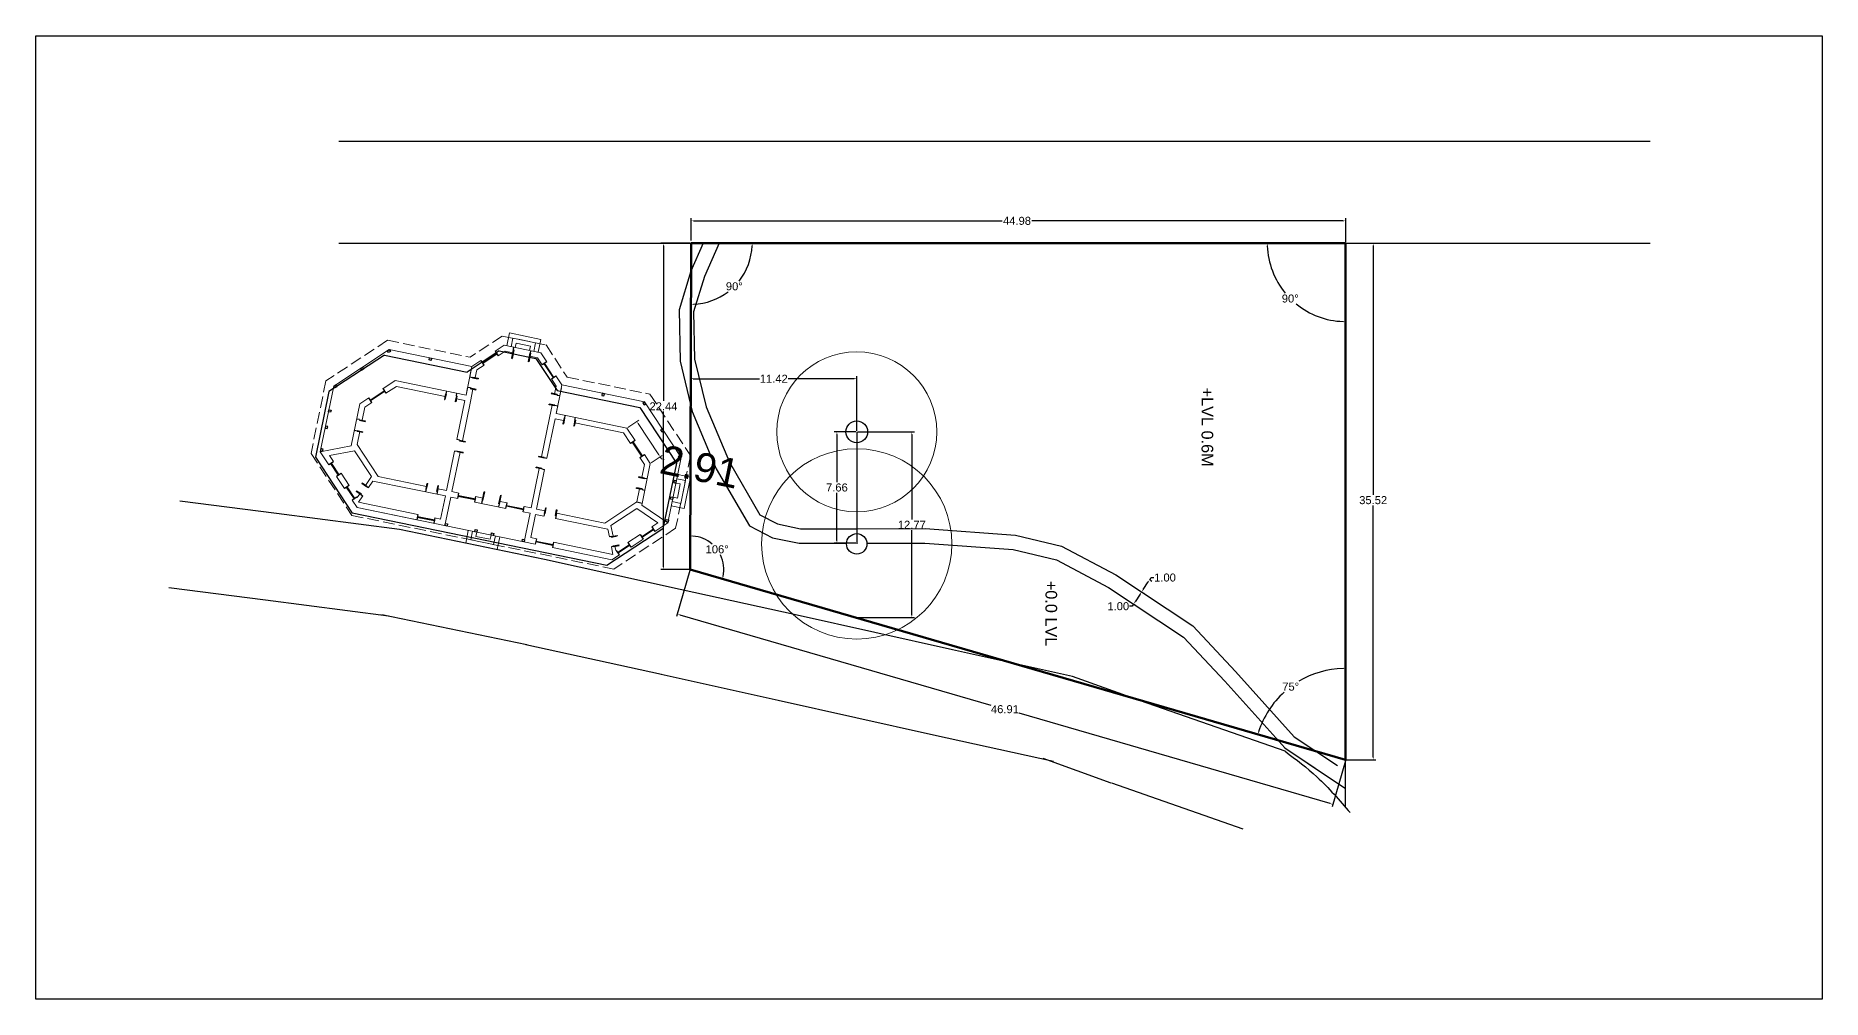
# Model space of a CAD drawing. Header units: millimetres. Extents: x 46 to 328, y -35 to 70.
# Drawn here: x 45.8 to 168.6, y -3.1 to 63.1 of the extents above; entities that cross this region are included whole.
import ezdxf

# ---------------------------------------------------------------- set-up
doc = ezdxf.new("R2010")
doc.units = ezdxf.units.MM
doc.header["$MEASUREMENT"] = 0
doc.linetypes.add('BANKLINE1', pattern=[5.5, 4, -1.5])
for name, color, linetype, lineweight in [('COLOUM', 34, 'Continuous', 0), ('pathway', 255, 'Continuous', 30), ('site', 240, 'Continuous', 30)]:
    doc.layers.add(name, color=color, linetype=linetype, lineweight=lineweight)
doc.layers.add('COLUMN', color=5, linetype='Continuous')
doc.layers.add('D &W', color=26, linetype='Continuous')
doc.styles.get("Standard").update_dxf_attribs({"font": 'arial.ttf'})
doc.dimstyles.new('Copy of Standard', dxfattribs={"dimtxt": 0.55, "dimasz": 0.18, "dimexe": 0.18, "dimexo": 0.0625, "dimgap": 0.09, "dimtad": 0, "dimtih": 1, "dimtoh": 1, "dimzin": 0, "dimdsep": 46, "dimtxsty": 'Standard', "dimcen": 0.09, "dimadec": 0, "dimazin": 0, "dimtfac": 1, "dimtofl": 0, "dimtmove": 0, "dimatfit": 3, "dimfxl": 1, "dimtolj": 1, "dimtzin": 0, "dimarcsym": 0})

# ---------------------------------------------------------------- blocks, each defined once
blk = doc.blocks.new('*D24')
at = {"layer": 'COLOUM', "color": 0, "lineweight": -2, "transparency": 16777216}
for p, q in [((90.86, 49.02), (90.86, 50.54)), ((91.04, 50.36), (112.23, 50.36)), ((135.67, 50.36), (114.29, 50.36)), ((135.85, 48.89), (135.85, 50.54))]:
    blk.add_line(p, q, dxfattribs=at)
at = {"layer": 'COLOUM', "color": 0, "transparency": 16777216}
for points in [[(91.04, 50.39), (91.04, 50.33), (90.86, 50.36)], [(135.67, 50.39), (135.67, 50.33), (135.85, 50.36)]]:
    blk.add_solid(points, dxfattribs=at)
at = {"layer": 'Defpoints', "color": 0, "transparency": 16777216}
for p in [(90.86, 50.36), (90.86, 48.95), (135.85, 48.83)]:
    blk.add_point(p, dxfattribs=at)
at = {"layer": 'COLOUM', "color": 0, "lineweight": 25, "transparency": 16777216, "insert": (113.26, 50.36), "char_height": 0.55, "attachment_point": 5}
blk.add_mtext('\\A1;44.98', dxfattribs=at)
blk = doc.blocks.new('DADA')
at = {"layer": 'D &W'}
for p, q in [((3991.45, 3694.9), (3991.45, 3695.5)), ((3991.45, 3695.5), (3991.49, 3695.5)), ((3991.45, 3694.9), (3991.49, 3694.9)), ((3991.49, 3694.9), (3991.49, 3695.5)), ((3992.61, 3694.9), (3992.61, 3695.5)), ((3992.65, 3695.5), (3992.61, 3695.5)), ((3992.65, 3694.9), (3992.61, 3694.9)), ((3992.65, 3694.9), (3992.65, 3695.5))]:
    blk.add_line(p, q, dxfattribs=at)
blk = doc.blocks.new('SDAWDA')
at = {"layer": 'D &W'}
h = blk.add_hatch(color=0, dxfattribs=at)
h.dxf.hatch_style = 1
h.paths.add_polyline_path([(3989.8, 3694.9), (3989.76, 3694.9), (3989.76, 3694.86), (3989.8, 3694.86)])
h.paths.add_polyline_path([(3990.96, 3694.86), (3990.96, 3694.9), (3990.92, 3694.9), (3990.92, 3694.86)])
for p, q in [((3989.76, 3694.9), (3990.96, 3694.9)), ((3989.76, 3694.9), (3989.76, 3694.86)), ((3989.76, 3694.86), (3990.96, 3694.86)), ((3989.8, 3694.9), (3989.8, 3694.86)), ((3990.92, 3694.9), (3990.92, 3694.86)), ((3990.96, 3694.9), (3990.96, 3694.86))]:
    blk.add_line(p, q, dxfattribs=at)
blk = doc.blocks.new('ASDAW')
at = {"layer": 'D &W'}
for p, q in [((3995.81, 3694.88), (3995.81, 3695.28)), ((3995.81, 3695.28), (3995.85, 3695.28)), ((3995.85, 3694.88), (3995.81, 3694.88)), ((3995.85, 3694.88), (3995.85, 3695.28)), ((3996.57, 3694.88), (3996.57, 3695.28)), ((3996.61, 3695.28), (3996.57, 3695.28)), ((3996.61, 3694.88), (3996.57, 3694.88)), ((3996.61, 3694.88), (3996.61, 3695.28))]:
    blk.add_line(p, q, dxfattribs=at)
blk = doc.blocks.new('AAAAAA')
at = {"layer": 'D &W'}
for p, q in [((3982.29, 3694.88), (3982.29, 3695.28)), ((3982.29, 3695.28), (3982.33, 3695.28)), ((3982.29, 3694.88), (3982.33, 3694.88)), ((3982.33, 3694.88), (3982.33, 3695.28)), ((3982.95, 3694.88), (3982.95, 3695.28)), ((3982.99, 3695.28), (3982.95, 3695.28)), ((3982.95, 3694.88), (3982.99, 3694.88)), ((3982.99, 3694.88), (3982.99, 3695.28))]:
    blk.add_line(p, q, dxfattribs=at)
blk = doc.blocks.new('ASDA')
h = blk.add_hatch(color=0)
h.dxf.hatch_style = 1
h.paths.add_polyline_path([(3984.23, 3699.56), (3984.19, 3699.56), (3984.19, 3699.52), (3984.23, 3699.52)])
h.paths.add_polyline_path([(3985.35, 3699.52), (3985.35, 3699.56), (3985.31, 3699.56), (3985.31, 3699.52)])
at = {"layer": 'D &W'}
for p, q in [((3984.19, 3699.56), (3985.35, 3699.56)), ((3984.19, 3699.56), (3984.19, 3699.52)), ((3984.19, 3699.52), (3985.35, 3699.52)), ((3984.23, 3699.56), (3984.23, 3699.52)), ((3985.31, 3699.56), (3985.31, 3699.52)), ((3985.35, 3699.56), (3985.35, 3699.52))]:
    blk.add_line(p, q, dxfattribs=at)
blk = doc.blocks.new('12355')
at = {"layer": 'D &W'}
for p, q in [((3983.2, 3701.05), (3983.47, 3700.78)), ((3982.65, 3699.96), (3982.38, 3700.23))]:
    blk.add_line(p, q, dxfattribs=at)
at = {"layer": 'D &W', "rotation": 45}
blk.add_blockref('ASDA', (3781.24, -1733.13), dxfattribs=at)
blk = doc.blocks.new('AAAW')
at = {"layer": 'D &W'}
h = blk.add_hatch(color=256, dxfattribs=at)
h.dxf.hatch_style = 1
h.paths.add_polyline_path([(3980.77, 3695.33), (3980.74, 3695.3), (3980.77, 3695.28), (3980.79, 3695.3)])
h.paths.add_polyline_path([(3981.39, 3694.65), (3981.42, 3694.62), (3981.45, 3694.65), (3981.42, 3694.68)])
at = {"layer": 'COLUMN', "color": 1}
for p, q in [((3980.89, 3695.45), (3980.62, 3695.18)), ((3981.57, 3694.77), (3981.3, 3694.5))]:
    blk.add_line(p, q, dxfattribs=at)
at = {"layer": 'D &W'}
for p, q in [((3981.42, 3694.62), (3980.74, 3695.3)), ((3981.45, 3694.65), (3980.77, 3695.33)), ((3980.79, 3695.3), (3980.77, 3695.28)), ((3981.42, 3694.68), (3981.39, 3694.65)), ((3981.45, 3694.65), (3981.42, 3694.62))]:
    blk.add_line(p, q, dxfattribs=at)
blk = doc.blocks.new('*D9')
at = {"layer": 'COLOUM', "color": 0, "lineweight": -2, "transparency": 16777216}
for p, q in [((4123.94, 3764.97), (4124.59, 3765.63)), ((4124.59, 3765.38), (4126.4, 3763.57)), ((4126, 3762.91), (4126.65, 3763.57)), ((4126.53, 3763.44), (4126.65, 3763.32)), ((4126.65, 3763.32), (4126.83, 3763.32))]:
    blk.add_line(p, q, dxfattribs=at)
at = {"layer": 'COLOUM', "color": 0, "transparency": 16777216}
for points in [[(4124.61, 3765.4), (4124.57, 3765.35), (4124.47, 3765.5)], [(4126.38, 3763.55), (4126.42, 3763.59), (4126.53, 3763.44)]]:
    blk.add_solid(points, dxfattribs=at)
at = {"layer": 'Defpoints', "color": 0, "transparency": 16777216}
for p in [(4123.89, 3764.93), (4125.95, 3762.87), (4126.53, 3763.44)]:
    blk.add_point(p, dxfattribs=at)
at = {"layer": 'COLOUM', "color": 0, "transparency": 16777216, "insert": (4129.34, 3763.32), "char_height": 2, "attachment_point": 5}
blk.add_mtext('\\A1;2.91', dxfattribs=at)
blk = doc.blocks.new('*D25')
at = {"layer": 'COLOUM', "color": 0, "lineweight": -2, "transparency": 16777216}
for p, q in [((135.91, 48.83), (137.92, 48.83)), ((137.74, 48.65), (137.74, 31.53)), ((137.74, 13.49), (137.74, 30.79)), ((135.91, 13.31), (137.92, 13.31))]:
    blk.add_line(p, q, dxfattribs=at)
at = {"layer": 'COLOUM', "color": 0, "transparency": 16777216}
for points in [[(137.71, 48.65), (137.77, 48.65), (137.74, 48.83)], [(137.71, 13.49), (137.77, 13.49), (137.74, 13.31)]]:
    blk.add_solid(points, dxfattribs=at)
at = {"layer": 'Defpoints', "color": 0, "transparency": 16777216}
for p in [(135.85, 48.83), (135.85, 13.31), (137.74, 13.31)]:
    blk.add_point(p, dxfattribs=at)
at = {"layer": 'COLOUM', "color": 0, "lineweight": 25, "transparency": 16777216, "insert": (137.74, 31.16), "char_height": 0.55, "attachment_point": 5}
blk.add_mtext('\\A1;35.52', dxfattribs=at)
blk = doc.blocks.new('*D26')
at = {"layer": 'COLOUM', "color": 0, "lineweight": -2, "transparency": 16777216}
for p, q in [((90.8, 48.83), (88.78, 48.83)), ((88.96, 48.65), (88.96, 37.98)), ((88.96, 26.57), (88.96, 37.25)), ((90.74, 26.39), (88.78, 26.39))]:
    blk.add_line(p, q, dxfattribs=at)
at = {"layer": 'COLOUM', "color": 0, "transparency": 16777216}
for points in [[(88.93, 48.65), (88.99, 48.65), (88.96, 48.83)], [(88.93, 26.57), (88.99, 26.57), (88.96, 26.39)]]:
    blk.add_solid(points, dxfattribs=at)
at = {"layer": 'Defpoints', "color": 0, "transparency": 16777216}
for p in [(90.86, 48.83), (88.96, 26.39), (90.8, 26.39)]:
    blk.add_point(p, dxfattribs=at)
at = {"layer": 'COLOUM', "color": 0, "lineweight": 25, "transparency": 16777216, "insert": (88.96, 37.61), "char_height": 0.55, "attachment_point": 5}
blk.add_mtext('\\A1;22.44', dxfattribs=at)
blk = doc.blocks.new('*D27')
at = {"layer": 'COLOUM', "color": 0, "lineweight": -2, "transparency": 16777216}
for p, q in [((90.78, 26.33), (89.86, 23.16)), ((90.08, 23.29), (111.46, 17.08)), ((134.78, 10.3), (113.41, 16.51)), ((135.83, 13.25), (134.91, 10.08))]:
    blk.add_line(p, q, dxfattribs=at)
at = {"layer": 'COLOUM', "color": 0, "transparency": 16777216}
for points in [[(90.09, 23.31), (90.08, 23.26), (89.91, 23.34)], [(134.79, 10.33), (134.78, 10.27), (134.96, 10.25)]]:
    blk.add_solid(points, dxfattribs=at)
at = {"layer": 'Defpoints', "color": 0, "transparency": 16777216}
for p in [(90.8, 26.39), (89.91, 23.34), (135.85, 13.31)]:
    blk.add_point(p, dxfattribs=at)
at = {"layer": 'COLOUM', "color": 0, "lineweight": 25, "transparency": 16777216, "insert": (112.43, 16.79), "char_height": 0.55, "attachment_point": 5}
blk.add_mtext('\\A1;46.91', dxfattribs=at)
blk = doc.blocks.new('*D35')
at = {"layer": 'COLOUM', "color": 0, "lineweight": -2, "transparency": 16777216}
for start, end in [(181.9144, 219.6634), (230.8901, 268.0856)]:
    blk.add_arc((135.85, 48.83), 5.39, start, end, dxfattribs=at)
at = {"layer": 'COLOUM', "color": 0, "transparency": 16777216}
for points in [[(130.43, 48.65), (130.49, 48.65), (130.46, 48.83)], [(135.67, 43.48), (135.67, 43.42), (135.85, 43.44)]]:
    blk.add_solid(points, dxfattribs=at)
at = {"layer": 'Defpoints', "color": 0, "transparency": 16777216}
for p in [(90.86, 48.83), (135.85, 48.83), (135.85, 48.83), (131.18, 46.14), (135.85, 13.31)]:
    blk.add_point(p, dxfattribs=at)
at = {"layer": 'COLOUM', "color": 0, "lineweight": 25, "transparency": 16777216, "insert": (132.04, 45.02), "char_height": 0.55, "attachment_point": 5}
blk.add_mtext('\\A1;90°', dxfattribs=at)
blk = doc.blocks.new('*D28')
at = {"layer": 'COLOUM', "color": 0, "lineweight": -2, "transparency": 16777216}
for start, end in [(91.6401, 120.8564), (132.1937, 162.1633)]:
    blk.add_arc((135.85, 13.31), 6.29, start, end, dxfattribs=at)
at = {"layer": 'COLOUM', "color": 0, "transparency": 16777216}
for points in [[(135.67, 19.62), (135.67, 19.56), (135.85, 19.6)], [(129.89, 15.23), (129.83, 15.24), (129.81, 15.06)]]:
    blk.add_solid(points, dxfattribs=at)
at = {"layer": 'Defpoints', "color": 0, "transparency": 16777216}
for p in [(135.85, 48.83), (90.8, 26.39), (133.23, 19.03), (135.85, 13.31), (135.85, 13.31)]:
    blk.add_point(p, dxfattribs=at)
at = {"layer": 'COLOUM', "color": 0, "lineweight": 25, "transparency": 16777216, "insert": (132.07, 18.34), "char_height": 0.55, "attachment_point": 5}
blk.add_mtext('\\A1;\\A1;75%%D', dxfattribs=at)
blk = doc.blocks.new('*D36')
at = {"layer": 'COLOUM', "color": 0, "lineweight": -2, "transparency": 16777216}
for start, end in [(321.6965, 357.5454), (272.2974, 307.2194)]:
    blk.add_arc((90.86, 48.83), 4.2, start, end, dxfattribs=at)
at = {"layer": 'COLOUM', "color": 0, "transparency": 16777216}
for points in [[(95.03, 48.65), (95.09, 48.65), (95.06, 48.83)], [(91.03, 44.6), (91.03, 44.66), (90.85, 44.63)]]:
    blk.add_solid(points, dxfattribs=at)
at = {"layer": 'Defpoints', "color": 0, "transparency": 16777216}
for p in [(90.86, 48.83), (90.86, 48.83), (135.85, 48.83), (92.96, 45.19), (90.8, 26.39)]:
    blk.add_point(p, dxfattribs=at)
at = {"layer": 'COLOUM', "color": 0, "lineweight": 25, "transparency": 16777216, "insert": (93.83, 45.86), "char_height": 0.55, "attachment_point": 5}
blk.add_mtext('\\A1;90°', dxfattribs=at)
blk = doc.blocks.new('*D29')
at = {"layer": 'COLOUM', "color": 0, "lineweight": -2, "transparency": 16777216}
for start, end in [(49.4465, 85.3791), (348.2671, 26.0333)]:
    blk.add_arc((90.8, 26.39), 2.31, start, end, dxfattribs=at)
at = {"layer": 'COLOUM', "color": 0, "transparency": 16777216}
for points in [[(90.98, 28.67), (90.99, 28.73), (90.81, 28.7)], [(93.09, 25.92), (93.03, 25.93), (93.02, 25.75)]]:
    blk.add_solid(points, dxfattribs=at)
at = {"layer": 'Defpoints', "color": 0, "transparency": 16777216}
for p in [(90.86, 48.83), (92.98, 27.15), (90.8, 26.39), (90.8, 26.39), (135.85, 13.31)]:
    blk.add_point(p, dxfattribs=at)
at = {"layer": 'COLOUM', "color": 0, "lineweight": 25, "transparency": 16777216, "insert": (92.65, 27.78), "char_height": 0.55, "attachment_point": 5}
blk.add_mtext('\\A1;106°', dxfattribs=at)
blk = doc.blocks.new('*D30')
at = {"layer": 'COLOUM', "color": 0, "lineweight": -2, "transparency": 16777216}
for p, q in [((90.83, 35.95), (90.83, 39.69)), ((91.01, 39.51), (95.55, 39.51)), ((102.07, 39.51), (97.52, 39.51)), ((102.25, 35.92), (102.25, 39.69))]:
    blk.add_line(p, q, dxfattribs=at)
at = {"layer": 'COLOUM', "color": 0, "transparency": 16777216}
for points in [[(91.01, 39.54), (91.01, 39.48), (90.83, 39.51)], [(102.07, 39.54), (102.07, 39.48), (102.25, 39.51)]]:
    blk.add_solid(points, dxfattribs=at)
at = {"layer": 'Defpoints', "color": 0, "transparency": 16777216}
for p in [(90.83, 39.51), (90.83, 35.89), (102.25, 35.86)]:
    blk.add_point(p, dxfattribs=at)
at = {"layer": 'COLOUM', "color": 0, "lineweight": 25, "transparency": 16777216, "insert": (96.54, 39.51), "char_height": 0.55, "attachment_point": 5}
blk.add_mtext('\\A1;11.42', dxfattribs=at)
blk = doc.blocks.new('*D31')
at = {"layer": 'COLOUM', "color": 0, "lineweight": -2, "transparency": 16777216}
for p, q in [((102.31, 35.86), (106.21, 35.86)), ((106.03, 35.68), (106.03, 29.84)), ((106.03, 23.27), (106.03, 29.11)), ((102.25, 23.09), (106.21, 23.09))]:
    blk.add_line(p, q, dxfattribs=at)
at = {"layer": 'COLOUM', "color": 0, "transparency": 16777216}
for points in [[(106, 35.68), (106.06, 35.68), (106.03, 35.86)], [(106, 23.27), (106.06, 23.27), (106.03, 23.09)]]:
    blk.add_solid(points, dxfattribs=at)
at = {"layer": 'Defpoints', "color": 0, "transparency": 16777216}
for p in [(102.25, 35.86), (102.19, 23.09), (106.03, 23.09)]:
    blk.add_point(p, dxfattribs=at)
at = {"layer": 'COLOUM', "color": 0, "lineweight": 25, "transparency": 16777216, "insert": (106.03, 29.47), "char_height": 0.55, "attachment_point": 5}
blk.add_mtext('\\A1;12.77', dxfattribs=at)
blk = doc.blocks.new('*D32')
at = {"layer": 'COLOUM', "color": 0, "lineweight": -2, "transparency": 16777216}
for p, q in [((102.18, 35.86), (100.7, 35.86)), ((100.88, 35.68), (100.88, 32.4)), ((100.88, 28.38), (100.88, 31.66)), ((102.18, 28.2), (100.7, 28.2))]:
    blk.add_line(p, q, dxfattribs=at)
at = {"layer": 'COLOUM', "color": 0, "transparency": 16777216}
for points in [[(100.85, 35.68), (100.91, 35.68), (100.88, 35.86)], [(100.85, 28.38), (100.91, 28.38), (100.88, 28.2)]]:
    blk.add_solid(points, dxfattribs=at)
at = {"layer": 'Defpoints', "color": 0, "transparency": 16777216}
for p in [(102.25, 35.86), (100.88, 28.2), (102.25, 28.2)]:
    blk.add_point(p, dxfattribs=at)
at = {"layer": 'COLOUM', "color": 0, "lineweight": 25, "transparency": 16777216, "insert": (100.88, 32.03), "char_height": 0.55, "attachment_point": 5}
blk.add_mtext('\\A1;7.66', dxfattribs=at)
blk = doc.blocks.new('*D33')
at = {"layer": 'COLOUM', "color": 0, "lineweight": -2, "transparency": 16777216}
for p, q in [((121.73, 24.71), (121.37, 24.17)), ((121.88, 24.82), (121.98, 24.76)), ((121.17, 23.87), (120.99, 23.87)), ((121.27, 24.02), (121.17, 23.87)), ((121.33, 23.99), (121.42, 23.92))]:
    blk.add_line(p, q, dxfattribs=at)
at = {"layer": 'COLOUM', "color": 0, "transparency": 16777216}
for points in [[(121.7, 24.72), (121.75, 24.69), (121.83, 24.86)], [(121.35, 24.19), (121.4, 24.16), (121.27, 24.02)]]:
    blk.add_solid(points, dxfattribs=at)
at = {"layer": 'Defpoints', "color": 0, "transparency": 16777216}
for p in [(121.83, 24.86), (121.27, 24.02), (121.27, 24.02)]:
    blk.add_point(p, dxfattribs=at)
at = {"layer": 'COLOUM', "color": 0, "lineweight": 25, "transparency": 16777216, "insert": (120.22, 23.87), "char_height": 0.55, "attachment_point": 5}
blk.add_mtext('\\A1;1.00', dxfattribs=at)
blk = doc.blocks.new('*D34')
at = {"layer": 'COLOUM', "color": 0, "lineweight": -2, "transparency": 16777216}
for p, q in [((122.38, 25.69), (122.48, 25.84)), ((122.48, 25.84), (122.66, 25.84)), ((121.88, 24.82), (121.98, 24.76)), ((121.93, 25.01), (122.28, 25.54)), ((122.43, 25.66), (122.53, 25.59))]:
    blk.add_line(p, q, dxfattribs=at)
at = {"layer": 'COLOUM', "color": 0, "transparency": 16777216}
for points in [[(121.9, 25.02), (121.95, 24.99), (121.83, 24.86)], [(122.25, 25.56), (122.3, 25.52), (122.38, 25.69)]]:
    blk.add_solid(points, dxfattribs=at)
at = {"layer": 'Defpoints', "color": 0, "transparency": 16777216}
for p in [(121.83, 24.86), (122.38, 25.69), (122.38, 25.69)]:
    blk.add_point(p, dxfattribs=at)
at = {"layer": 'COLOUM', "color": 0, "lineweight": 25, "transparency": 16777216, "insert": (123.43, 25.84), "char_height": 0.55, "attachment_point": 5}
blk.add_mtext('\\A1;1.00', dxfattribs=at)
blk = doc.blocks.new('asdawd')
for p, q in [((4116.861, 3769.703), (4114.661, 3769.703)), ((4114.661, 3768.803), (4114.661, 3769.703)), ((4116.861, 3768.803), (4116.861, 3769.703)), ((4114.476, 3768.803), (4113.95, 3768.276)), ((4114.476, 3768.803), (4117.046, 3768.803)), ((4116.561, 3769.403), (4114.961, 3769.403)), ((4114.961, 3768.803), (4114.961, 3769.403)), ((4116.261, 3769.103), (4115.261, 3769.103)), ((4115.261, 3768.803), (4115.261, 3769.103)), ((4116.261, 3768.803), (4116.261, 3769.103)), ((4116.561, 3768.803), (4116.561, 3769.403)), ((4117.046, 3768.803), (4117.573, 3768.276)), ((4113.129, 3767.455), (4112.603, 3766.929)), ((4114.634, 3768.423), (4114.218, 3768.007)), ((4114.634, 3768.423), (4115.161, 3768.423)), ((4116.361, 3768.423), (4116.889, 3768.423)), ((4116.889, 3768.423), (4117.305, 3768.007)), ((4118.393, 3767.455), (4118.92, 3766.929)), ((4106.802, 3766.929), (4103.57, 3763.697)), ((4106.802, 3766.929), (4112.603, 3766.929)), ((4112.603, 3766.929), (4112.603, 3766.185)), ((4112.603, 3766.722), (4112.603, 3764.929)), ((4113.398, 3767.187), (4112.983, 3766.771)), ((4112.983, 3766.771), (4112.983, 3766.225)), ((4118.125, 3767.187), (4118.54, 3766.771)), ((4118.54, 3766.771), (4118.54, 3766.225)), ((4118.92, 3766.929), (4124.721, 3766.929)), ((4118.92, 3766.929), (4118.92, 3766.185)), ((4118.92, 3766.722), (4118.92, 3764.929)), ((4124.721, 3766.929), (4127.952, 3763.697)), ((4107.63, 3764.929), (4106.907, 3764.205)), ((4107.63, 3764.929), (4112.603, 3764.929)), ((4112.603, 3765.465), (4112.603, 3764.929)), ((4112.983, 3765.425), (4112.983, 3764.549)), ((4118.54, 3765.425), (4118.54, 3764.549)), ((4118.92, 3765.465), (4118.92, 3764.929)), ((4118.92, 3764.929), (4123.892, 3764.929)), ((4123.892, 3764.929), (4124.616, 3764.205)), ((4103.57, 3763.697), (4103.57, 3759.097)), ((4107.788, 3764.549), (4107.175, 3763.936)), ((4107.788, 3764.549), (4111.203, 3764.549)), ((4112.003, 3764.549), (4112.603, 3764.549)), ((4112.603, 3764.549), (4112.603, 3761.797)), ((4112.983, 3764.549), (4112.983, 3761.797)), ((4118.54, 3764.549), (4118.54, 3761.797)), ((4118.92, 3764.549), (4119.52, 3764.549)), ((4118.92, 3764.549), (4118.92, 3761.797)), ((4120.32, 3764.549), (4123.735, 3764.549)), ((4123.735, 3764.549), (4124.347, 3763.936)), ((4127.952, 3763.697), (4127.952, 3759.097)), ((4106.086, 3763.385), (4105.57, 3762.869)), ((4105.57, 3762.869), (4105.57, 3759.926)), ((4106.355, 3763.116), (4105.95, 3762.711)), ((4105.95, 3762.711), (4105.95, 3761.797)), ((4125.168, 3763.116), (4125.572, 3762.711)), ((4125.436, 3763.385), (4125.952, 3762.869)), ((4125.572, 3762.711), (4125.572, 3761.797)), ((4125.952, 3762.869), (4125.952, 3759.926)), ((4127.952, 3762.497), (4128.852, 3762.497)), ((4128.852, 3762.497), (4128.852, 3760.297)), ((4127.952, 3762.197), (4128.552, 3762.197)), ((4127.952, 3761.897), (4128.252, 3761.897)), ((4128.252, 3761.897), (4128.252, 3760.897)), ((4128.552, 3762.197), (4128.552, 3760.597)), ((4105.57, 3759.926), (4103.57, 3759.097)), ((4105.95, 3760.997), (4105.95, 3760.083)), ((4105.95, 3760.083), (4107.809, 3758.225)), ((4112.603, 3760.997), (4112.603, 3758.225)), ((4112.983, 3760.997), (4112.983, 3758.225)), ((4118.54, 3760.997), (4118.54, 3758.225)), ((4118.92, 3760.997), (4118.92, 3758.225)), ((4125.572, 3760.083), (4123.714, 3758.225)), ((4125.572, 3760.997), (4125.572, 3760.083)), ((4125.952, 3759.926), (4127.952, 3759.097)), ((4127.952, 3760.897), (4128.252, 3760.897)), ((4127.952, 3760.597), (4128.552, 3760.597)), ((4127.952, 3760.297), (4128.852, 3760.297)), ((4103.57, 3759.097), (4104.326, 3758.342)), ((4105.861, 3759.635), (4104.241, 3758.964)), ((4104.241, 3758.964), (4104.595, 3758.61)), ((4105.861, 3759.635), (4107.361, 3758.135)), ((4125.662, 3759.635), (4124.162, 3758.135)), ((4125.662, 3759.635), (4127.282, 3758.964)), ((4127.282, 3758.964), (4126.928, 3758.61)), ((4127.952, 3759.097), (4127.197, 3758.342)), ((4105.005, 3757.663), (4105.712, 3756.956)), ((4105.274, 3757.931), (4105.981, 3757.224)), ((4107.361, 3758.135), (4107.078, 3757.454)), ((4107.511, 3757.845), (4107.309, 3757.358)), ((4112.603, 3757.845), (4107.511, 3757.845)), ((4111.203, 3758.225), (4107.809, 3758.225)), ((4112.603, 3758.225), (4112.003, 3758.225)), ((4112.603, 3757.845), (4112.603, 3756.225)), ((4113.472, 3758.225), (4112.983, 3758.225)), ((4112.983, 3758.225), (4113.472, 3758.225)), ((4113.472, 3757.845), (4112.983, 3757.845)), ((4112.983, 3757.845), (4112.983, 3755.845)), ((4115.161, 3758.225), (4114.672, 3758.225)), ((4114.672, 3758.225), (4115.161, 3758.225)), ((4116.851, 3757.845), (4114.672, 3757.845)), ((4116.851, 3758.225), (4116.361, 3758.225)), ((4116.361, 3758.225), (4116.851, 3758.225)), ((4118.54, 3758.225), (4118.051, 3758.225)), ((4118.051, 3758.225), (4118.54, 3758.225)), ((4118.54, 3757.845), (4118.051, 3757.845)), ((4118.54, 3757.845), (4118.54, 3755.845)), ((4119.52, 3758.225), (4118.92, 3758.225)), ((4119.52, 3757.845), (4118.92, 3757.845)), ((4118.92, 3757.845), (4118.92, 3756.225)), ((4123.714, 3758.225), (4120.32, 3758.225)), ((4124.012, 3757.845), (4120.32, 3757.845)), ((4124.012, 3757.845), (4124.214, 3757.358)), ((4124.162, 3758.135), (4124.444, 3757.454)), ((4126.249, 3757.931), (4125.542, 3757.224)), ((4126.518, 3757.663), (4125.811, 3756.956)), ((4106.391, 3756.277), (4106.823, 3755.845)), ((4106.66, 3756.545), (4106.69, 3756.515)), ((4106.81, 3756.807), (4106.69, 3756.515)), ((4107.041, 3756.711), (4106.84, 3756.225)), ((4106.84, 3756.225), (4111.003, 3756.225)), ((4112.203, 3756.225), (4112.603, 3756.225)), ((4119.32, 3756.225), (4118.92, 3756.225)), ((4124.683, 3756.225), (4120.52, 3756.225)), ((4124.481, 3756.711), (4124.683, 3756.225)), ((4125.132, 3756.277), (4124.7, 3755.845)), ((4124.712, 3756.807), (4124.833, 3756.515)), ((4124.863, 3756.545), (4124.833, 3756.515)), ((4119.32, 3755.845), (4106.823, 3755.845)), ((4106.823, 3755.845), (4111.003, 3755.845)), ((4114.622, 3755.845), (4114.622, 3754.945)), ((4116.822, 3754.945), (4114.622, 3754.945)), ((4114.922, 3755.845), (4114.922, 3755.245)), ((4116.522, 3755.245), (4114.922, 3755.245)), ((4115.222, 3755.845), (4115.222, 3755.545)), ((4116.222, 3755.545), (4115.222, 3755.545)), ((4116.222, 3755.845), (4116.222, 3755.545)), ((4116.522, 3755.845), (4116.522, 3755.245)), ((4116.822, 3755.845), (4116.822, 3754.945)), ((4124.7, 3755.845), (4120.52, 3755.845))]:
    blk.add_line(p, q)
at = {"color": 3, "linetype": 'BANKLINE1', "ltscale": 0.2}
for p, q in [((4114.228, 3769.403), (4112.354, 3767.529)), ((4114.228, 3769.403), (4117.295, 3769.403)), ((4117.295, 3769.403), (4119.169, 3767.529)), ((4106.553, 3767.529), (4102.97, 3763.946)), ((4106.553, 3767.529), (4112.354, 3767.529)), ((4119.169, 3767.529), (4124.969, 3767.529)), ((4124.969, 3767.529), (4128.552, 3763.946)), ((4102.97, 3763.946), (4102.97, 3758.849)), ((4128.552, 3763.946), (4128.552, 3758.849)), ((4102.97, 3758.849), (4106.575, 3755.245)), ((4128.552, 3758.849), (4124.948, 3755.245)), ((4106.575, 3755.245), (4124.948, 3755.245))]:
    blk.add_line(p, q, dxfattribs=at)
at = {"layer": 'COLUMN'}
for points in [[(4106.908, 3766.823), (4106.802, 3766.717), (4106.696, 3766.823), (4106.802, 3766.929)], [(4109.777, 3766.779), (4109.627, 3766.779), (4109.627, 3766.929), (4109.777, 3766.929)], [(4121.746, 3766.779), (4121.896, 3766.779), (4121.896, 3766.929), (4121.746, 3766.929)], [(4124.615, 3766.823), (4124.721, 3766.717), (4124.827, 3766.823), (4124.721, 3766.929)], [(4105.345, 3765.26), (4105.239, 3765.154), (4105.133, 3765.26), (4105.239, 3765.366)], [(4126.178, 3765.26), (4126.284, 3765.154), (4126.39, 3765.26), (4126.284, 3765.366)], [(4103.783, 3763.697), (4103.677, 3763.591), (4103.57, 3763.697), (4103.677, 3763.803)], [(4127.74, 3763.697), (4127.846, 3763.591), (4127.952, 3763.697), (4127.846, 3763.803)], [(4103.72, 3761.897), (4103.57, 3761.897), (4103.57, 3762.047), (4103.72, 3762.047)], [(4127.802, 3761.897), (4127.952, 3761.897), (4127.952, 3762.047), (4127.802, 3762.047)], [(4103.72, 3760.897), (4103.57, 3760.897), (4103.57, 3760.747), (4103.72, 3760.747)], [(4127.802, 3760.897), (4127.952, 3760.897), (4127.952, 3760.747), (4127.802, 3760.747)], [(4103.72, 3759.315), (4103.57, 3759.315), (4103.57, 3759.165), (4103.72, 3759.165)], [(4127.802, 3759.315), (4127.952, 3759.315), (4127.952, 3759.165), (4127.802, 3759.165)], [(4112.983, 3755.995), (4113.133, 3755.995), (4113.133, 3755.845), (4112.983, 3755.845)], [(4115.072, 3755.995), (4115.222, 3755.995), (4115.222, 3755.845), (4115.072, 3755.845)], [(4116.222, 3755.995), (4116.372, 3755.995), (4116.372, 3755.845), (4116.222, 3755.845)], [(4118.39, 3755.995), (4118.54, 3755.995), (4118.54, 3755.845), (4118.39, 3755.845)]]:
    blk.add_lwpolyline(points, close=True, dxfattribs=at)
at = {"layer": 'D &W'}
for p, q in [((4115.161, 3768.636), (4115.161, 3768.803)), ((4116.361, 3768.636), (4116.361, 3768.803)), ((4112.793, 3766.185), (4112.603, 3766.185)), ((4118.73, 3766.185), (4118.92, 3766.185)), ((4111.243, 3764.739), (4111.243, 3764.929)), ((4111.963, 3764.739), (4111.963, 3764.929)), ((4112.793, 3765.465), (4112.603, 3765.465)), ((4118.73, 3765.465), (4118.92, 3765.465)), ((4119.56, 3764.739), (4119.56, 3764.929)), ((4120.28, 3764.739), (4120.28, 3764.929)), ((4105.76, 3761.797), (4105.57, 3761.797)), ((4112.793, 3761.797), (4112.603, 3761.797)), ((4118.73, 3761.797), (4118.92, 3761.797)), ((4125.762, 3761.797), (4125.952, 3761.797)), ((4105.76, 3760.997), (4105.57, 3760.997)), ((4112.793, 3760.997), (4112.603, 3760.997)), ((4118.73, 3760.997), (4118.92, 3760.997)), ((4125.572, 3760.083), (4125.952, 3760.083)), ((4125.762, 3760.997), (4125.952, 3760.997)), ((4107.186, 3757.409), (4107.309, 3757.358)), ((4111.203, 3758.225), (4111.203, 3757.845)), ((4112.003, 3758.225), (4112.003, 3757.845)), ((4113.472, 3757.845), (4113.472, 3758.225)), ((4114.672, 3757.845), (4114.672, 3758.225)), ((4115.161, 3757.845), (4115.161, 3758.225)), ((4116.361, 3757.845), (4116.361, 3758.225)), ((4116.851, 3757.845), (4116.851, 3758.225)), ((4118.051, 3757.845), (4118.051, 3758.225)), ((4119.52, 3758.225), (4119.52, 3757.845)), ((4120.32, 3758.225), (4120.32, 3757.845)), ((4124.337, 3757.409), (4124.214, 3757.358)), ((4106.918, 3756.762), (4107.041, 3756.711)), ((4111.003, 3756.225), (4111.003, 3755.845)), ((4112.203, 3756.225), (4112.203, 3755.845)), ((4119.32, 3756.225), (4119.32, 3755.845)), ((4120.52, 3756.225), (4120.52, 3755.845)), ((4124.605, 3756.762), (4124.481, 3756.711))]:
    blk.add_line(p, q, dxfattribs=at)
at = {"layer": 'COLUMN'}
for p in [(123.708, 63.158), (125.094, 61.772)]:
    blk.add_blockref('AAAW', p, dxfattribs=at)
at = {"layer": 'COLUMN', "xscale": -1}
for p in [(8107.815, 63.158), (8106.429, 61.772)]:
    blk.add_blockref('AAAW', p, dxfattribs=at)
at = {"layer": 'D &W', "xscale": -1}
for name, p, rotation in [('DADA', (123.708, 7463.532), 180), ('ASDAW', (417.916, -230.387), 270), ('ASDAW', (123.708, 7459.615), 180), ('ASDAW', (410.884, -234.815), 270), ('ASDAW', (417.916, -234.815), 270), ('AAAAAA', (2234.942, -1336.365), 292.4999999999961)]:
    blk.add_blockref(name, p, dxfattribs=dict(at, rotation=rotation))
at = {"layer": 'D &W'}
for name, p in [('12355', (130.751, 67.229)), ('12355', (123.708, 63.158)), ('DADA', (123.708, 63.158)), ('SDAWDA', (123.708, 63.158)), ('SDAWDA', (127.087, 63.158)), ('ASDAW', (123.708, 63.158)), ('SDAWDA', (129.556, 61.158))]:
    blk.add_blockref(name, p, dxfattribs=at)
at = {"layer": 'D &W', "xscale": -1}
for name, p in [('12355', (8100.772, 67.229)), ('12355', (8107.815, 63.158)), ('ASDAW', (8107.815, 63.158)), ('SDAWDA', (8101.966, 61.158))]:
    blk.add_blockref(name, p, dxfattribs=at)
at = {"layer": 'D &W'}
for name, p, rotation in [('ASDAW', (7813.606, -230.387), 90.00000000000001), ('ASDAW', (8107.815, 7459.615), 180), ('ASDAW', (7813.606, -234.815), 90.00000000000001), ('ASDAW', (7820.639, -234.815), 90.00000000000001), ('AAAAAA', (5996.581, -1336.365), 67.50000000000391)]:
    blk.add_blockref(name, p, dxfattribs=dict(at, rotation=rotation))
at = {"layer": 'COLOUM'}
dim = blk.add_aligned_dim(p1=(4123.892, 3764.929), p2=(4125.952, 3762.869), distance=0.811, dimstyle='Copy of Standard', dxfattribs=at)
dim.commit()
dim.dimension.update_dxf_attribs({"geometry": '*D9', "text_midpoint": (4129.345, 3763.315)})

msp = doc.modelspace()

# ---------------------------------------------------------------- linework, layer by layer
for p, q in [((69.782, 41.139), (65.965, 38.626)), ((69.782, 41.139), (75.463, 39.968)), ((77.677, 41.426), (75.463, 39.968)), ((77.677, 41.426), (80.194, 40.907)), ((80.194, 40.907), (81.651, 38.694)), ((65.965, 38.626), (65.037, 34.12)), ((81.651, 38.694), (87.332, 37.524)), ((87.332, 37.524), (89.845, 33.707)), ((65.037, 34.12), (67.567, 30.278)), ((89.845, 33.707), (88.917, 29.201)), ((85.075, 26.672), (67.567, 30.278)), ((88.917, 29.201), (85.075, 26.672))]:
    msp.add_line(p, q)
for points in [[(91.689, 48.831), (90.845, 46.895), (90.03, 44.245), (90.098, 40.726), (90.932, 37.259), (92.593, 33.321), (94.874, 29.396), (96.457, 28.579), (98.28, 28.199), (101.544, 28.199)], [(92.78, 48.831), (91.784, 46.547), (91.033, 44.104), (91.095, 40.854), (91.885, 37.572), (93.49, 33.769), (95.592, 30.151), (96.795, 29.53), (98.383, 29.199), (102.246, 29.199), (106.956, 29.207), (113.154, 28.756), (116.328, 27.997), (120.062, 26.025), (125.353, 22.521), (128.276, 19.385), (132.317, 14.894), (135.292, 12.916)], [(102.245, 28.199), (102.247, 28.199)], [(102.947, 28.2), (106.921, 28.207), (113.001, 27.765), (115.973, 27.054), (119.551, 25.164), (124.702, 21.753), (127.538, 18.71), (131.658, 14.131), (135.845, 11.347)], [(102.947, 28.2), (106.921, 28.207), (113.001, 27.765), (115.973, 27.054), (119.551, 25.164), (124.702, 21.753), (127.538, 18.71), (131.658, 14.131), (134.738, 12.083)]]:
    msp.add_lwpolyline(points)
at = {"layer": 'COLOUM', "color": 2, "lineweight": 90}
msp.add_line((135.845, 48.831), (90.861, 48.831), dxfattribs=at)
at = {"layer": 'COLOUM', "color": 18, "lineweight": 25, "true_color": 0x000000}
msp.add_lwpolyline([(45.816, 63.087), (168.606, 63.087), (168.606, -3.147), (45.816, -3.147)], close=True, dxfattribs=at)
at = {"layer": 'COLOUM', "color": 2, "lineweight": 90}
msp.add_lwpolyline([(90.861, 48.831), (90.8, 26.393), (135.845, 13.309), (135.845, 48.831)], dxfattribs=at)
at = {"layer": 'COLOUM', "color": 1}
for centre, radius in [((102.245, 35.859), 5.5), ((102.245, 28.156), 6.541)]:
    msp.add_circle(centre, radius, dxfattribs=at)
at = {"layer": 'pathway'}
for p, q in [((66.648, 55.831), (156.777, 55.831)), ((66.648, 48.831), (156.777, 48.831)), ((102.245, 35.859), (102.245, 28.156)), ((62.37, 30.242), (55.725, 31.092)), ((70.826, 29.145), (62.37, 30.242)), ((80.783, 27.086), (70.826, 29.145)), ((90.106, 25.031), (80.783, 27.086)), ((61.608, 24.29), (54.964, 25.141)), ((98.142, 23.246), (90.106, 25.031)), ((70.054, 23.194), (61.597, 24.292)), ((79.569, 21.21), (69.611, 23.269)), ((108.824, 20.874), (98.142, 23.246)), ((88.814, 19.171), (79.492, 21.226)), ((117.072, 19.043), (108.824, 20.874)), ((96.841, 17.389), (88.805, 19.173)), ((121.755, 17.364), (117.072, 19.043)), ((107.524, 15.017), (96.841, 17.389)), ((131.691, 13.897), (121.755, 17.364)), ((115.771, 13.186), (107.524, 15.017)), ((119.731, 11.716), (115.047, 13.395)), ((128.814, 8.546), (119.778, 11.699))]:
    msp.add_line(p, q, dxfattribs=at)
for centre, radius in [((102.245, 35.859), 0.748), ((102.245, 28.156), 0.703)]:
    msp.add_circle(centre, radius, dxfattribs=at)
msp.add_spline([(131.691, 13.897), (133.872, 12.137), (136.166, 9.681)], degree=3, dxfattribs=at)
at = {"layer": 'site'}
msp.add_line((135.845, 10.05), (135.845, 48.831), dxfattribs=at)

# ---------------------------------------------------------------- block references
at = {"layer": 'COLOUM', "color": 1, "rotation": 348.4115078738379}
msp.add_blockref('asdawd', (-4709.679, -2823.649), dxfattribs=at)

# ---------------------------------------------------------------- texts
at = {"layer": 'COLOUM', "color": 10, "lineweight": 90, "char_height": 0.8, "width": 59.14275, "attachment_point": 1, "rotation": 270}
for s, insert in [('+LVL 0.6M', (126.744, 38.9)), ('+0.0 LVL', (116.015, 25.618))]:
    msp.add_mtext(s, dxfattribs=dict(at, insert=insert))

# ---------------------------------------------------------------- dimensions: what is measured, and where the dimension line sits
at = {"layer": 'COLOUM', "color": 0, "lineweight": 25}
dim = msp.add_linear_dim(base=(90.862, 50.361), p1=(135.845, 48.831), p2=(90.862, 48.955), dimstyle='Copy of Standard', dxfattribs=at)
dim.commit()
dim.dimension.update_dxf_attribs({"geometry": '*D24', "text_midpoint": (113.262, 50.361), "dimtype": 160})
for base, p1, p2, picture, middle in [((88.963, 26.393), (90.861, 48.831), (90.8, 26.393), '*D26', (88.963, 37.612)), ((100.878, 28.199), (102.245, 35.859), (102.245, 28.199), '*D32', (100.878, 32.029)), ((106.026, 23.086), (102.245, 35.859), (102.185, 23.086), '*D31', (106.026, 29.472))]:
    dim = msp.add_linear_dim(base=base, p1=p1, p2=p2, angle=270, dimstyle='Copy of Standard', dxfattribs=at)
    dim.commit()
    dim.dimension.update_dxf_attribs({"geometry": picture, "text_midpoint": middle})
dim = msp.add_angular_dim_2l(base=(133.228, 19.026), line1=((90.8, 26.393), (135.845, 13.309)), line2=((135.845, 13.309), (135.845, 48.831)), text='\\A1;75%%D', dimstyle='Copy of Standard', override={"dimtxsty": 'Standard'}, dxfattribs=at)
dim.commit()
dim.dimension.update_dxf_attribs({"geometry": '*D28', "text_midpoint": (132.07, 18.337)})
for base, line1, line2, picture, middle in [((92.956, 45.189), ((90.861, 48.831), (90.8, 26.393)), ((135.845, 48.831), (90.861, 48.831)), '*D36', (93.829, 45.856)), ((92.983, 27.151), ((90.861, 48.831), (90.8, 26.393)), ((90.8, 26.393), (135.845, 13.309)), '*D29', (92.65, 27.778)), ((131.18, 46.138), ((135.845, 48.831), (90.861, 48.831)), ((135.845, 13.309), (135.845, 48.831)), '*D35', (132.036, 45.022))]:
    dim = msp.add_angular_dim_2l(base=base, line1=line1, line2=line2, dimstyle='Copy of Standard', dxfattribs=at)
    dim.commit()
    dim.dimension.update_dxf_attribs({"geometry": picture, "text_midpoint": middle})
dim = msp.add_linear_dim(base=(137.742, 13.309), p1=(135.845, 48.831), p2=(135.845, 13.309), angle=270, dimstyle='Copy of Standard', dxfattribs=at)
dim.commit()
dim.dimension.update_dxf_attribs({"geometry": '*D25', "text_midpoint": (137.742, 31.16), "dimtype": 160})
dim = msp.add_linear_dim(base=(90.826, 39.508), p1=(102.245, 35.859), p2=(90.826, 35.891), dimstyle='Copy of Standard', dxfattribs=at)
dim.commit()
dim.dimension.update_dxf_attribs({"geometry": '*D30', "text_midpoint": (96.536, 39.508)})
for p1, p2, distance, picture, middle in [((135.845, 13.309), (90.8, 26.393), 3.183, '*D27', (112.435, 16.794)), ((121.826, 24.857), (122.378, 25.691), 0, '*D34', (123.435, 25.841)), ((121.826, 24.857), (121.274, 24.023), 0, '*D33', (120.217, 23.873))]:
    dim = msp.add_aligned_dim(p1=p1, p2=p2, distance=distance, dimstyle='Copy of Standard', dxfattribs=at)
    dim.commit()
    dim.dimension.update_dxf_attribs({"geometry": picture, "text_midpoint": middle})

doc.saveas('drawing.dxf')
